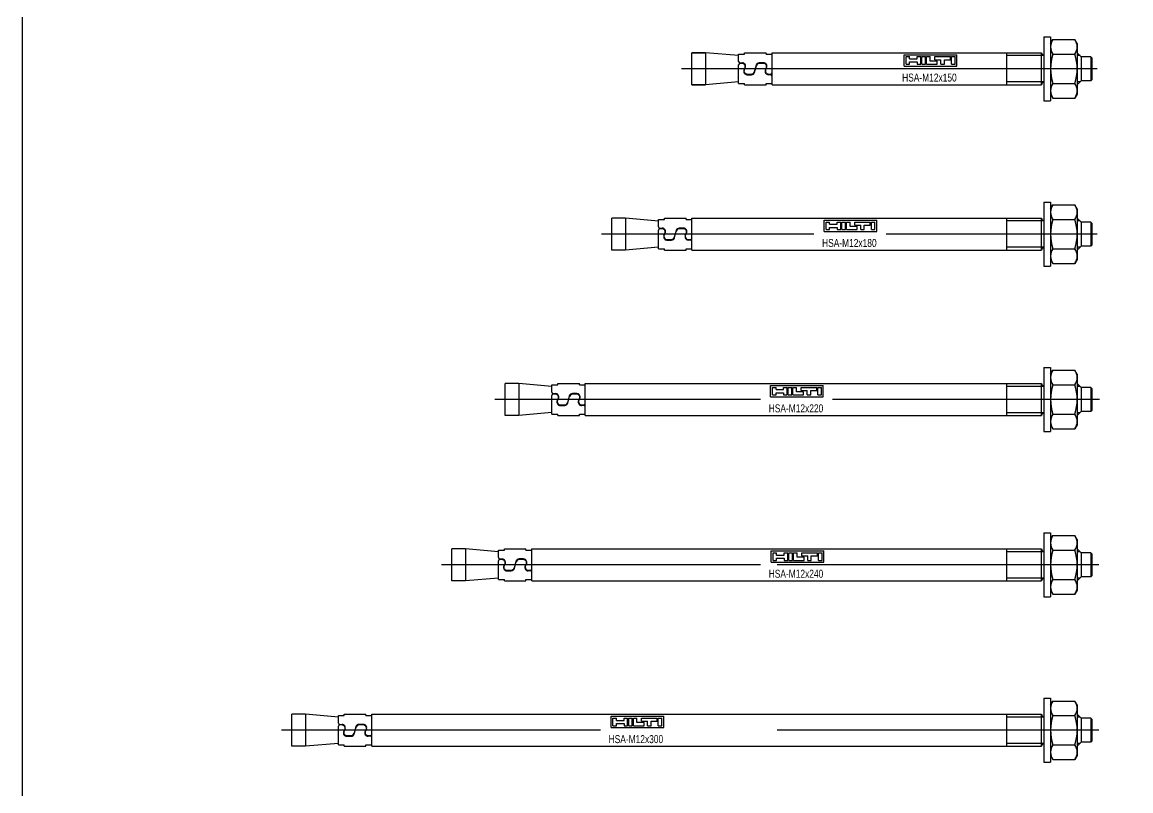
# Model space of a CAD drawing. Header units: millimetres. Extents: x 296 to 4896, y 152 to 3333.
# Drawn here: x 295.8 to 711.3, y 675 to 963.1 of the extents above; entities that cross this region are included whole.
import ezdxf
from ezdxf.enums import TextEntityAlignment as Align

# ---------------------------------------------------------------- set-up
doc = ezdxf.new("R2010")
doc.units = ezdxf.units.MM
doc.linetypes.add('DASHED', pattern=[0.25, 0.15625, -0.09375])
for name, color, linetype in [('1', 1, 'DASHED'), ('2', 3, 'Continuous'), ('3', 4, 'Continuous'), ('951', 1, 'Continuous')]:
    doc.layers.add(name, color=color, linetype=linetype)
doc.styles.get("Standard").update_dxf_attribs({"font": 'arial.ttf'})

# ---------------------------------------------------------------- blocks, each defined once
blk = doc.blocks.new('HSA-M12x150')
at = {"layer": '1'}
for p, q in [((-74.38, 0), (-153.91, 0)), ((1.9, 0), (-77.2, 0))]:
    blk.add_line(p, q, dxfattribs=at)
at = {"layer": '2'}
for p, q in [((-18.11, 12), (-18.11, -12)), ((-18.11, 12), (-15.61, 12)), ((-15.61, 12), (-15.61, -12)), ((-15.61, 9.5), (-14.76, 10.97)), ((-14.76, 10.97), (-6.46, 10.97)), ((-5.61, 9.5), (-6.46, 10.97)), ((-5.61, 9.5), (-5.61, -9.5)), ((-150, -6), (-150, 6)), ((-144.86, 6), (-150, 6)), ((-150, 6), (-144.86, 6)), ((-132.5, 4.92), (-144.86, 6)), ((-144.86, 6), (-144.86, -6)), ((-132.5, 2.72), (-132.5, 5.5)), ((-132.5, 5.5), (-130.3, 5.5)), ((-130.3, 6), (-122.2, 6)), ((-130.3, 5.5), (-130.3, 6)), ((-130.3, 6), (-122.2, 6)), ((-122.2, 5.5), (-122.2, 6)), ((-122.2, 5.5), (-120, 5.5)), ((-120, -6), (-120, 6)), ((-120, 6), (-19, 6)), ((-32, -6), (-32, 6)), ((-19, -6), (-19, 6)), ((-14.76, 5.49), (-6.46, 5.49)), ((-5.61, 6), (-4, 4.39)), ((-0.5, 4.5), (-4, 4.5)), ((-4, -4.39), (-4, 4.39)), ((-0.5, 4.5), (0, 4)), ((-0.5, 4.5), (-0.5, -4.5)), ((-132.5, -5.5), (-132.5, 1.5)), ((-132, 2.22), (-131.1, 2.22)), ((-131.2, 2), (-132, 2)), ((-130.49, -0.52), (-130.11, 0.3)), ((-130.01, 0.52), (-130.39, -0.3)), ((-130, 0.8), (-130, 1.5)), ((-125.96, 1.35), (-126.64, -1.12)), ((-126.54, -1.35), (-125.86, 1.12)), ((-123.1, 2.22), (-124.8, 2.22)), ((-123.2, 2), (-124.7, 2)), ((-122.49, -0.52), (-122.11, 0.3)), ((-122.01, 0.52), (-122.39, -0.3)), ((0, -4), (0, 4)), ((-129.4, -2.23), (-127.7, -2.23)), ((-129.3, -2), (-127.8, -2)), ((-120.5, -2.23), (-121.4, -2.23)), ((-121.3, -2), (-120.5, -2)), ((0, -4), (-0.5, -4.5)), ((-144.86, -6), (-150, -6)), ((-150, -6), (-144.86, -6)), ((-132.5, -4.92), (-144.86, -6)), ((-132.5, -5.5), (-130.3, -5.5)), ((-130.3, -6), (-130.3, -5.5)), ((-130.3, -6), (-122.2, -6)), ((-130.3, -6), (-122.2, -6)), ((-122.2, -6), (-122.2, -5.5)), ((-122.2, -5.5), (-120, -5.5)), ((-120, -6), (-19, -6)), ((-14.76, -5.49), (-6.46, -5.49)), ((-5.61, -6), (-4, -4.39)), ((-0.5, -4.5), (-4, -4.5)), ((-18.11, -12), (-15.61, -12)), ((-15.61, -9.5), (-14.76, -10.97)), ((-14.76, -10.97), (-6.46, -10.97)), ((-5.61, -9.5), (-6.46, -10.97))]:
    blk.add_line(p, q, dxfattribs=at)
for centre, radius, start, end in [((-10.76, 8.23), 4.85, 145.5615, 214.4385), ((-10.46, 8.23), 4.85, 325.5615, 34.4385), ((-18.15, 6), 0.85, 180, 272.6804), ((2.52, 0), 18.13, 162.383, 197.617), ((-23.74, 0), 18.13, 342.383, 17.617), ((-132, 2.72), 0.5, 180, 270), ((-132, 1.5), 0.5, 90, 180), ((-131.2, 0.8), 1.2, 335.1682, 90), ((-131.1, 1.02), 1.2, 335.1682, 90), ((-124.8, 1.02), 1.2, 90, 164.4288), ((-124.7, 0.8), 1.2, 90, 164.4288), ((-123.2, 0.8), 1.2, 335.1682, 90), ((-123.1, 1.02), 1.2, 335.1682, 90), ((-129.4, -1.03), 1.2, 155.1682, 270), ((-129.3, -0.8), 1.2, 155.1682, 270), ((-127.8, -0.8), 1.2, 270, 344.4288), ((-127.7, -1.03), 1.2, 270, 344.4288), ((-121.4, -1.03), 1.2, 155.1682, 270), ((-121.3, -0.8), 1.2, 155.1682, 270), ((-120.5, -1.5), 0.5, 270, 0), ((-120.5, -2.73), 0.5, 0, 90), ((-18.15, -6), 0.85, 87.3196, 180), ((-10.76, -8.23), 4.85, 145.5615, 214.4385), ((-10.46, -8.23), 4.85, 325.5615, 34.4385)]:
    blk.add_arc(centre, radius, start, end, dxfattribs=at)
at = {"layer": '3', "color": 1}
for p, q in [((-70.46, 5.25), (-50.7, 5.25)), ((-70.46, 1), (-70.46, 5.25)), ((-69.75, 4.54), (-68.42, 4.54)), ((-69.75, 1.71), (-69.75, 4.54)), ((-68.42, 3.71), (-68.42, 4.54)), ((-65.58, 3.71), (-65.58, 4.54)), ((-65.58, 4.54), (-64.25, 4.54)), ((-64.25, 1.71), (-64.25, 4.54)), ((-63.83, 1.71), (-63.83, 4.54)), ((-63.83, 4.54), (-62.5, 4.54)), ((-62.5, 1.71), (-62.5, 4.54)), ((-62.08, 1.71), (-62.08, 4.54)), ((-62.08, 4.54), (-60.75, 4.54)), ((-60.75, 2.88), (-60.75, 4.54)), ((-59, 3.38), (-59, 4.54)), ((-59, 4.54), (-53.16, 4.54)), ((-53.16, 3.38), (-53.16, 4.54)), ((-52.75, 1.71), (-52.75, 4.54)), ((-52.75, 4.54), (-51.41, 4.54)), ((-51.41, 1.71), (-51.41, 4.54)), ((-50.7, 1), (-50.7, 5.25)), ((-70.46, 1), (-50.7, 1)), ((-69.75, 1.71), (-68.42, 1.71)), ((-68.42, 3.71), (-65.58, 3.71)), ((-68.42, 2.54), (-65.58, 2.54)), ((-68.42, 1.71), (-68.42, 2.54)), ((-65.58, 2.54), (-65.58, 1.71)), ((-65.58, 1.71), (-64.25, 1.71)), ((-63.83, 1.71), (-62.5, 1.71)), ((-62.08, 1.71), (-58.08, 1.71)), ((-58.08, 2.88), (-60.75, 2.88)), ((-59, 3.38), (-56.75, 3.38)), ((-58.08, 1.71), (-58.08, 2.88)), ((-56.75, 1.71), (-56.75, 3.38)), ((-56.75, 1.71), (-55.41, 1.71)), ((-55.41, 3.38), (-53.16, 3.38)), ((-55.41, 1.71), (-55.41, 3.38)), ((-52.75, 1.71), (-51.41, 1.71))]:
    blk.add_line(p, q, dxfattribs=at)
at = {"layer": '951'}
for p, q in [((-18.11, 4.93), (-32, 4.93)), ((-4.54, 4.93), (-5.61, 4.93)), ((-18.11, -4.93), (-32, -4.93)), ((-4.54, -4.93), (-5.61, -4.93))]:
    blk.add_line(p, q, dxfattribs=at)
at = {"layer": '3', "color": 4, "width": 0.75}
blk.add_text('HSA-M12x150', height=3, dxfattribs=at).set_placement((-61.01, -4.81), align=Align.CENTER)
blk = doc.blocks.new('HSA-M12x180')
at = {"layer": '1'}
for p, q in [((-104.38, 0), (-183.91, 0)), ((1.9, 0), (-77.2, 0))]:
    blk.add_line(p, q, dxfattribs=at)
at = {"layer": '2'}
for p, q in [((-18.11, 12), (-15.61, 12)), ((-18.11, 12), (-18.11, -12)), ((-15.61, 12), (-15.61, -12)), ((-15.61, 9.5), (-14.76, 10.97)), ((-14.76, 10.97), (-6.46, 10.97)), ((-5.61, 9.5), (-6.46, 10.97)), ((-5.61, 9.5), (-5.61, -9.5)), ((-174.86, 6), (-180, 6)), ((-180, -6), (-180, 6)), ((-174.86, 6), (-174.86, -6)), ((-162.5, 4.92), (-174.86, 6)), ((-162.5, 5.5), (-160.3, 5.5)), ((-162.5, 2.72), (-162.5, 5.5)), ((-160.3, 5.5), (-160.3, 6)), ((-160.3, 6), (-152.2, 6)), ((-152.2, 5.5), (-152.2, 6)), ((-152.2, 5.5), (-150, 5.5)), ((-150, 6), (-19, 6)), ((-150, -6), (-150, 6)), ((-32, -6), (-32, 6)), ((-19, -6), (-19, 6)), ((-14.76, 5.49), (-6.46, 5.49)), ((-5.61, 6), (-4, 4.39)), ((-0.5, 4.5), (-4, 4.5)), ((-4, -4.39), (-4, 4.39)), ((-0.5, 4.5), (-0.5, -4.5)), ((-0.5, 4.5), (0, 4)), ((-162.5, -5.5), (-162.5, 1.5)), ((-162, 2.22), (-161.1, 2.22)), ((-161.2, 2), (-162, 2)), ((-160.49, -0.52), (-160.11, 0.3)), ((-160.01, 0.52), (-160.39, -0.3)), ((-160, 0.8), (-160, 1.5)), ((-155.96, 1.35), (-156.64, -1.12)), ((-156.54, -1.35), (-155.86, 1.12)), ((-153.1, 2.22), (-154.8, 2.22)), ((-153.2, 2), (-154.7, 2)), ((-152.49, -0.52), (-152.11, 0.3)), ((-152.01, 0.52), (-152.39, -0.3)), ((0, -4), (0, 4)), ((-159.4, -2.22), (-157.7, -2.22)), ((-159.3, -2), (-157.8, -2)), ((-150.5, -2.22), (-151.4, -2.22)), ((-151.3, -2), (-150.5, -2)), ((0, -4), (-0.5, -4.5)), ((-174.86, -6), (-180, -6)), ((-162.5, -4.92), (-174.86, -6)), ((-162.5, -5.5), (-160.3, -5.5)), ((-160.3, -6), (-160.3, -5.5)), ((-160.3, -6), (-152.2, -6)), ((-152.2, -5.5), (-150, -5.5)), ((-152.2, -6), (-152.2, -5.5)), ((-150, -6), (-19, -6)), ((-14.76, -5.49), (-6.46, -5.49)), ((-5.61, -6), (-4, -4.39)), ((-0.5, -4.5), (-4, -4.5)), ((-18.11, -12), (-15.61, -12)), ((-15.61, -9.5), (-14.76, -10.97)), ((-14.76, -10.97), (-6.46, -10.97)), ((-5.61, -9.5), (-6.46, -10.97))]:
    blk.add_line(p, q, dxfattribs=at)
for centre, radius, start, end in [((-10.76, 8.23), 4.85, 145.5615, 214.4385), ((-10.46, 8.23), 4.85, 325.5615, 34.4385), ((-18.15, 6), 0.85, 180, 272.6804), ((2.52, 0), 18.13, 162.383, 197.617), ((-23.74, 0), 18.13, 342.383, 17.617), ((-162, 2.72), 0.5, 180, 270), ((-162, 1.5), 0.5, 90, 180), ((-161.2, 0.8), 1.2, 335.1682, 90), ((-161.1, 1.03), 1.2, 335.1682, 90), ((-154.8, 1.03), 1.2, 90, 164.4288), ((-154.7, 0.8), 1.2, 90, 164.4288), ((-153.2, 0.8), 1.2, 335.1682, 90), ((-153.1, 1.03), 1.2, 335.1682, 90), ((-159.4, -1.03), 1.2, 155.1682, 270), ((-159.3, -0.8), 1.2, 155.1682, 270), ((-157.8, -0.8), 1.2, 270, 344.4288), ((-157.7, -1.03), 1.2, 270, 344.4288), ((-151.4, -1.03), 1.2, 155.1682, 270), ((-151.3, -0.8), 1.2, 155.1682, 270), ((-150.5, -1.5), 0.5, 270, 0), ((-150.5, -2.72), 0.5, 0, 90), ((-18.15, -6), 0.85, 87.3196, 180), ((-10.76, -8.23), 4.85, 145.5615, 214.4385), ((-10.46, -8.23), 4.85, 325.5615, 34.4385)]:
    blk.add_arc(centre, radius, start, end, dxfattribs=at)
at = {"layer": '3', "color": 1}
for p, q in [((-100.46, 1), (-100.46, 5.25)), ((-100.46, 5.25), (-80.7, 5.25)), ((-99.75, 1.71), (-99.75, 4.54)), ((-99.75, 4.54), (-98.42, 4.54)), ((-98.42, 3.71), (-98.42, 4.54)), ((-95.58, 4.54), (-94.25, 4.54)), ((-95.58, 3.71), (-95.58, 4.54)), ((-94.25, 1.71), (-94.25, 4.54)), ((-93.83, 4.54), (-92.5, 4.54)), ((-93.83, 1.71), (-93.83, 4.54)), ((-92.5, 1.71), (-92.5, 4.54)), ((-92.08, 4.54), (-90.75, 4.54)), ((-92.08, 1.71), (-92.08, 4.54)), ((-90.75, 2.88), (-90.75, 4.54)), ((-89, 4.54), (-83.16, 4.54)), ((-89, 3.38), (-89, 4.54)), ((-83.16, 3.38), (-83.16, 4.54)), ((-82.75, 4.54), (-81.41, 4.54)), ((-82.75, 1.71), (-82.75, 4.54)), ((-81.41, 1.71), (-81.41, 4.54)), ((-80.7, 1), (-80.7, 5.25)), ((-100.46, 1), (-80.7, 1)), ((-99.75, 1.71), (-98.42, 1.71)), ((-98.42, 3.71), (-95.58, 3.71)), ((-98.42, 1.71), (-98.42, 2.54)), ((-98.42, 2.54), (-95.58, 2.54)), ((-95.58, 2.54), (-95.58, 1.71)), ((-95.58, 1.71), (-94.25, 1.71)), ((-93.83, 1.71), (-92.5, 1.71)), ((-92.08, 1.71), (-88.08, 1.71)), ((-88.08, 2.88), (-90.75, 2.88)), ((-89, 3.38), (-86.75, 3.38)), ((-88.08, 1.71), (-88.08, 2.88)), ((-86.75, 1.71), (-86.75, 3.38)), ((-86.75, 1.71), (-85.41, 1.71)), ((-85.41, 1.71), (-85.41, 3.38)), ((-85.41, 3.38), (-83.16, 3.38)), ((-82.75, 1.71), (-81.41, 1.71))]:
    blk.add_line(p, q, dxfattribs=at)
at = {"layer": '951'}
for p, q in [((-18.11, 4.93), (-32, 4.93)), ((-4.54, 4.93), (-5.61, 4.93)), ((-18.11, -4.93), (-32, -4.93)), ((-4.54, -4.93), (-5.61, -4.93))]:
    blk.add_line(p, q, dxfattribs=at)
at = {"layer": '3', "color": 4, "width": 0.75}
blk.add_text('HSA-M12x180', height=3, dxfattribs=at).set_placement((-91.01, -4.81), align=Align.CENTER)
blk = doc.blocks.new('HSA-M12x220')
at = {"layer": '1'}
for p, q in [((-124.28, 0), (-223.91, 0)), ((2.76, 0), (-97.29, 0))]:
    blk.add_line(p, q, dxfattribs=at)
at = {"layer": '2'}
for p, q in [((-18.11, 12), (-15.61, 12)), ((-18.11, 12), (-18.11, -12)), ((-15.61, 12), (-15.61, -12)), ((-15.61, 9.5), (-14.76, 10.97)), ((-14.76, 10.97), (-6.46, 10.97)), ((-5.61, 9.5), (-6.46, 10.97)), ((-5.61, 9.5), (-5.61, -9.5)), ((-214.86, 6), (-220, 6)), ((-220, -6), (-220, 6)), ((-214.86, 6), (-214.86, -6)), ((-202.5, 4.92), (-214.86, 6)), ((-202.5, 5.5), (-200.3, 5.5)), ((-202.5, 2.72), (-202.5, 5.5)), ((-200.3, 5.5), (-200.3, 6)), ((-200.3, 6), (-192.2, 6)), ((-192.2, 5.5), (-192.2, 6)), ((-192.2, 5.5), (-190, 5.5)), ((-190, 6), (-19, 6)), ((-190, -6), (-190, 6)), ((-32, -6), (-32, 6)), ((-19, -6), (-19, 6)), ((-14.76, 5.49), (-6.46, 5.49)), ((-5.61, 6), (-4, 4.39)), ((-0.5, 4.5), (-4, 4.5)), ((-4, -4.39), (-4, 4.39)), ((-0.5, 4.5), (-0.5, -4.5)), ((-0.5, 4.5), (0, 4)), ((-202.5, -5.5), (-202.5, 1.5)), ((-202, 2.22), (-201.1, 2.22)), ((-201.2, 2), (-202, 2)), ((-200.49, -0.52), (-200.11, 0.3)), ((-200.01, 0.52), (-200.39, -0.3)), ((-200, 0.8), (-200, 1.5)), ((-195.96, 1.35), (-196.64, -1.12)), ((-196.54, -1.35), (-195.86, 1.12)), ((-193.1, 2.22), (-194.8, 2.22)), ((-193.2, 2), (-194.7, 2)), ((-192.49, -0.52), (-192.11, 0.3)), ((-192.01, 0.52), (-192.39, -0.3)), ((0, -4), (0, 4)), ((-199.4, -2.22), (-197.7, -2.22)), ((-199.3, -2), (-197.8, -2)), ((-190.5, -2.22), (-191.4, -2.22)), ((-191.3, -2), (-190.5, -2)), ((0, -4), (-0.5, -4.5)), ((-214.86, -6), (-220, -6)), ((-202.5, -4.92), (-214.86, -6)), ((-202.5, -5.5), (-200.3, -5.5)), ((-200.3, -6), (-200.3, -5.5)), ((-200.3, -6), (-192.2, -6)), ((-192.2, -5.5), (-190, -5.5)), ((-192.2, -6), (-192.2, -5.5)), ((-190, -6), (-19, -6)), ((-14.76, -5.49), (-6.46, -5.49)), ((-5.61, -6), (-4, -4.39)), ((-0.5, -4.5), (-4, -4.5)), ((-18.11, -12), (-15.61, -12)), ((-15.61, -9.5), (-14.76, -10.97)), ((-14.76, -10.97), (-6.46, -10.97)), ((-5.61, -9.5), (-6.46, -10.97))]:
    blk.add_line(p, q, dxfattribs=at)
for centre, radius, start, end in [((-10.76, 8.23), 4.85, 145.5615, 214.4385), ((-10.46, 8.23), 4.85, 325.5615, 34.4385), ((-18.15, 6), 0.85, 180, 272.6804), ((2.52, 0), 18.13, 162.383, 197.617), ((-23.74, 0), 18.13, 342.383, 17.617), ((-202, 2.72), 0.5, 180, 270), ((-202, 1.5), 0.5, 90, 180), ((-201.2, 0.8), 1.2, 335.1682, 90), ((-201.1, 1.03), 1.2, 335.1682, 90), ((-194.8, 1.03), 1.2, 90, 164.4288), ((-194.7, 0.8), 1.2, 90, 164.4288), ((-193.2, 0.8), 1.2, 335.1682, 90), ((-193.1, 1.03), 1.2, 335.1682, 90), ((-199.4, -1.03), 1.2, 155.1682, 270), ((-199.3, -0.8), 1.2, 155.1682, 270), ((-197.8, -0.8), 1.2, 270, 344.4288), ((-197.7, -1.03), 1.2, 270, 344.4288), ((-191.4, -1.03), 1.2, 155.1682, 270), ((-191.3, -0.8), 1.2, 155.1682, 270), ((-190.5, -1.5), 0.5, 270, 0), ((-190.5, -2.72), 0.5, 0, 90), ((-18.15, -6), 0.85, 87.3196, 180), ((-10.76, -8.23), 4.85, 145.5615, 214.4385), ((-10.46, -8.23), 4.85, 325.5615, 34.4385)]:
    blk.add_arc(centre, radius, start, end, dxfattribs=at)
at = {"layer": '3', "color": 1}
for p, q in [((-120.54, 5.25), (-100.79, 5.25)), ((-120.54, 1), (-120.54, 5.25)), ((-119.83, 4.54), (-118.5, 4.54)), ((-119.83, 1.71), (-119.83, 4.54)), ((-118.5, 3.71), (-118.5, 4.54)), ((-115.67, 3.71), (-115.67, 4.54)), ((-115.67, 4.54), (-114.33, 4.54)), ((-114.33, 1.71), (-114.33, 4.54)), ((-113.92, 1.71), (-113.92, 4.54)), ((-113.92, 4.54), (-112.58, 4.54)), ((-112.58, 1.71), (-112.58, 4.54)), ((-112.17, 1.71), (-112.17, 4.54)), ((-112.17, 4.54), (-110.83, 4.54)), ((-110.83, 2.88), (-110.83, 4.54)), ((-109.08, 3.38), (-109.08, 4.54)), ((-109.08, 4.54), (-103.25, 4.54)), ((-103.25, 3.38), (-103.25, 4.54)), ((-102.83, 1.71), (-102.83, 4.54)), ((-102.83, 4.54), (-101.5, 4.54)), ((-101.5, 1.71), (-101.5, 4.54)), ((-100.79, 1), (-100.79, 5.25)), ((-120.54, 1), (-100.79, 1)), ((-119.83, 1.71), (-118.5, 1.71)), ((-118.5, 3.71), (-115.67, 3.71)), ((-118.5, 2.54), (-115.67, 2.54)), ((-118.5, 1.71), (-118.5, 2.54)), ((-115.67, 2.54), (-115.67, 1.71)), ((-115.67, 1.71), (-114.33, 1.71)), ((-113.92, 1.71), (-112.58, 1.71)), ((-112.17, 1.71), (-108.16, 1.71)), ((-108.16, 2.88), (-110.83, 2.88)), ((-109.08, 3.38), (-106.83, 3.38)), ((-108.16, 1.71), (-108.16, 2.88)), ((-106.83, 1.71), (-106.83, 3.38)), ((-106.83, 1.71), (-105.5, 1.71)), ((-105.5, 3.38), (-103.25, 3.38)), ((-105.5, 1.71), (-105.5, 3.38)), ((-102.83, 1.71), (-101.5, 1.71))]:
    blk.add_line(p, q, dxfattribs=at)
at = {"layer": '951'}
for p, q in [((-18.11, 4.93), (-32, 4.93)), ((-4.54, 4.93), (-5.61, 4.93)), ((-18.11, -4.93), (-32, -4.93)), ((-4.54, -4.93), (-5.61, -4.93))]:
    blk.add_line(p, q, dxfattribs=at)
at = {"layer": '3', "color": 4, "width": 0.75}
blk.add_text('HSA-M12x220', height=3, dxfattribs=at).set_placement((-111.01, -4.81), align=Align.CENTER)
blk = doc.blocks.new('HSA-M12x240')
at = {"layer": '1'}
for p, q in [((-124.25, 0), (-243.91, 0)), ((2.46, 0), (-118.06, 0))]:
    blk.add_line(p, q, dxfattribs=at)
at = {"layer": '2'}
for p, q in [((-18.11, 12), (-15.61, 12)), ((-18.11, 12), (-18.11, -12)), ((-15.61, 12), (-15.61, -12)), ((-15.61, 9.5), (-14.76, 10.97)), ((-14.76, 10.97), (-6.46, 10.97)), ((-5.61, 9.5), (-6.46, 10.97)), ((-5.61, 9.5), (-5.61, -9.5)), ((-234.86, 6), (-240, 6)), ((-240, -6), (-240, 6)), ((-234.86, 6), (-234.86, -6)), ((-222.5, 4.92), (-234.86, 6)), ((-222.5, 5.5), (-220.3, 5.5)), ((-222.5, 2.73), (-222.5, 5.5)), ((-220.3, 5.5), (-220.3, 6)), ((-220.3, 6), (-212.2, 6)), ((-220.3, 6), (-212.2, 6)), ((-212.2, 5.5), (-212.2, 6)), ((-212.2, 5.5), (-210, 5.5)), ((-210, -6), (-210, 6)), ((-210, 6), (-19, 6)), ((-32, -6), (-32, 6)), ((-19, -6), (-19, 6)), ((-14.76, 5.49), (-6.46, 5.49)), ((-5.61, 6), (-4, 4.39)), ((-0.5, 4.5), (-4, 4.5)), ((-4, -4.39), (-4, 4.39)), ((-0.5, 4.5), (-0.5, -4.5)), ((-0.5, 4.5), (0, 4)), ((-222.5, -5.5), (-222.5, 1.5)), ((-222, 2.23), (-221.1, 2.23)), ((-221.2, 2), (-222, 2)), ((-220.49, -0.52), (-220.11, 0.3)), ((-220.01, 0.52), (-220.39, -0.3)), ((-220, 0.8), (-220, 1.5)), ((-215.96, 1.35), (-216.64, -1.12)), ((-216.54, -1.35), (-215.86, 1.12)), ((-213.1, 2.23), (-214.8, 2.23)), ((-213.2, 2), (-214.7, 2)), ((-212.49, -0.52), (-212.11, 0.3)), ((-212.01, 0.52), (-212.39, -0.3)), ((0, -4), (0, 4)), ((-219.4, -2.22), (-217.7, -2.22)), ((-219.3, -2), (-217.8, -2)), ((-210.5, -2.22), (-211.4, -2.22)), ((-211.3, -2), (-210.5, -2)), ((0, -4), (-0.5, -4.5)), ((-234.86, -6), (-240, -6)), ((-222.5, -4.92), (-234.86, -6)), ((-222.5, -5.5), (-220.3, -5.5)), ((-220.3, -6), (-220.3, -5.5)), ((-220.3, -6), (-212.2, -6)), ((-220.3, -6), (-212.2, -6)), ((-212.2, -5.5), (-210, -5.5)), ((-212.2, -6), (-212.2, -5.5)), ((-210, -6), (-19, -6)), ((-14.76, -5.49), (-6.46, -5.49)), ((-5.61, -6), (-4, -4.39)), ((-0.5, -4.5), (-4, -4.5)), ((-18.11, -12), (-15.61, -12)), ((-15.61, -9.5), (-14.76, -10.97)), ((-14.76, -10.97), (-6.46, -10.97)), ((-5.61, -9.5), (-6.46, -10.97))]:
    blk.add_line(p, q, dxfattribs=at)
for centre, radius, start, end in [((-10.76, 8.23), 4.85, 145.5615, 214.4385), ((-10.46, 8.23), 4.85, 325.5615, 34.4385), ((-18.15, 6), 0.85, 180, 272.6804), ((2.52, 0), 18.13, 162.383, 197.617), ((-23.74, 0), 18.13, 342.383, 17.617), ((-222, 2.73), 0.5, 180, 270), ((-222, 1.5), 0.5, 90, 180), ((-221.2, 0.8), 1.2, 335.1682, 90), ((-221.1, 1.03), 1.2, 335.1682, 90), ((-214.8, 1.03), 1.2, 90, 164.4288), ((-214.7, 0.8), 1.2, 90, 164.4288), ((-213.2, 0.8), 1.2, 335.1682, 90), ((-213.1, 1.03), 1.2, 335.1682, 90), ((-219.4, -1.02), 1.2, 155.1682, 270), ((-219.3, -0.8), 1.2, 155.1682, 270), ((-217.8, -0.8), 1.2, 270, 344.4288), ((-217.7, -1.02), 1.2, 270, 344.4288), ((-211.4, -1.02), 1.2, 155.1682, 270), ((-211.3, -0.8), 1.2, 155.1682, 270), ((-210.5, -1.5), 0.5, 270, 0), ((-210.5, -2.72), 0.5, 0, 90), ((-18.15, -6), 0.85, 87.3196, 180), ((-10.76, -8.23), 4.85, 145.5615, 214.4385), ((-10.46, -8.23), 4.85, 325.5615, 34.4385)]:
    blk.add_arc(centre, radius, start, end, dxfattribs=at)
at = {"layer": '3', "color": 1}
for p, q in [((-120.31, 5.25), (-100.56, 5.25)), ((-120.31, 1), (-120.31, 5.25)), ((-119.6, 4.54), (-118.27, 4.54)), ((-119.6, 1.71), (-119.6, 4.54)), ((-118.27, 3.71), (-118.27, 4.54)), ((-115.43, 3.71), (-115.43, 4.54)), ((-115.43, 4.54), (-114.1, 4.54)), ((-114.1, 1.71), (-114.1, 4.54)), ((-113.68, 1.71), (-113.68, 4.54)), ((-113.68, 4.54), (-112.35, 4.54)), ((-112.35, 1.71), (-112.35, 4.54)), ((-111.93, 1.71), (-111.93, 4.54)), ((-111.93, 4.54), (-110.6, 4.54)), ((-110.6, 2.88), (-110.6, 4.54)), ((-108.85, 3.38), (-108.85, 4.54)), ((-108.85, 4.54), (-103.01, 4.54)), ((-103.01, 3.38), (-103.01, 4.54)), ((-102.6, 1.71), (-102.6, 4.54)), ((-102.6, 4.54), (-101.26, 4.54)), ((-101.26, 1.71), (-101.26, 4.54)), ((-100.56, 1), (-100.56, 5.25)), ((-120.31, 1), (-100.56, 1)), ((-119.6, 1.71), (-118.27, 1.71)), ((-118.27, 3.71), (-115.43, 3.71)), ((-118.27, 2.54), (-115.43, 2.54)), ((-118.27, 1.71), (-118.27, 2.54)), ((-115.43, 2.54), (-115.43, 1.71)), ((-115.43, 1.71), (-114.1, 1.71)), ((-113.68, 1.71), (-112.35, 1.71)), ((-111.93, 1.71), (-107.93, 1.71)), ((-107.93, 2.88), (-110.6, 2.88)), ((-108.85, 3.38), (-106.6, 3.38)), ((-107.93, 1.71), (-107.93, 2.88)), ((-106.6, 1.71), (-106.6, 3.38)), ((-106.6, 1.71), (-105.26, 1.71)), ((-105.26, 3.38), (-103.01, 3.38)), ((-105.26, 1.71), (-105.26, 3.38)), ((-102.6, 1.71), (-101.26, 1.71))]:
    blk.add_line(p, q, dxfattribs=at)
at = {"layer": '951'}
for p, q in [((-18.11, 4.93), (-32, 4.93)), ((-4.54, 4.93), (-5.61, 4.93)), ((-18.11, -4.93), (-32, -4.93)), ((-4.54, -4.93), (-5.61, -4.93))]:
    blk.add_line(p, q, dxfattribs=at)
at = {"layer": '3', "color": 4, "width": 0.75}
blk.add_text('HSA-M12x240', height=3, dxfattribs=at).set_placement((-111.01, -4.81), align=Align.CENTER)
blk = doc.blocks.new('HSA-M12x300')
at = {"layer": '1'}
for p, q in [((-184.25, 0), (-303.91, 0)), ((2.46, 0), (-118.06, 0))]:
    blk.add_line(p, q, dxfattribs=at)
at = {"layer": '2'}
for p, q in [((-18.11, 12), (-18.11, -12)), ((-18.11, 12), (-15.61, 12)), ((-15.61, 12), (-15.61, -12)), ((-15.61, 9.5), (-14.76, 10.97)), ((-14.76, 10.97), (-6.46, 10.97)), ((-5.61, 9.5), (-6.46, 10.97)), ((-5.61, 9.5), (-5.61, -9.5)), ((-300, -6), (-300, 6)), ((-294.86, 6), (-300, 6)), ((-282.5, 4.92), (-294.86, 6)), ((-294.86, 6), (-294.86, -6)), ((-282.5, 2.73), (-282.5, 5.5)), ((-282.5, 5.5), (-280.3, 5.5)), ((-280.3, 6), (-272.2, 6)), ((-280.3, 5.5), (-280.3, 6)), ((-272.2, 5.5), (-272.2, 6)), ((-272.2, 5.5), (-270, 5.5)), ((-270, -6), (-270, 6)), ((-270, 6), (-19, 6)), ((-32, -6), (-32, 6)), ((-19, -6), (-19, 6)), ((-14.76, 5.49), (-6.46, 5.49)), ((-5.61, 6), (-4, 4.39)), ((-0.5, 4.5), (-4, 4.5)), ((-4, -4.39), (-4, 4.39)), ((-0.5, 4.5), (0, 4)), ((-0.5, 4.5), (-0.5, -4.5)), ((-282.5, -5.5), (-282.5, 1.5)), ((-282, 2.23), (-281.1, 2.23)), ((-281.2, 2), (-282, 2)), ((-280.49, -0.52), (-280.11, 0.3)), ((-280.01, 0.52), (-280.39, -0.3)), ((-280, 0.8), (-280, 1.5)), ((-275.96, 1.35), (-276.64, -1.12)), ((-276.54, -1.35), (-275.86, 1.12)), ((-273.1, 2.23), (-274.8, 2.23)), ((-273.2, 2), (-274.7, 2)), ((-272.49, -0.52), (-272.11, 0.3)), ((-272.01, 0.52), (-272.39, -0.3)), ((0, -4), (0, 4)), ((-279.4, -2.22), (-277.7, -2.22)), ((-279.3, -2), (-277.8, -2)), ((-270.5, -2.22), (-271.4, -2.22)), ((-271.3, -2), (-270.5, -2)), ((0, -4), (-0.5, -4.5)), ((-294.86, -6), (-300, -6)), ((-282.5, -4.92), (-294.86, -6)), ((-282.5, -5.5), (-280.3, -5.5)), ((-280.3, -6), (-280.3, -5.5)), ((-280.3, -6), (-272.2, -6)), ((-272.2, -6), (-272.2, -5.5)), ((-272.2, -5.5), (-270, -5.5)), ((-270, -6), (-19, -6)), ((-14.76, -5.49), (-6.46, -5.49)), ((-5.61, -6), (-4, -4.39)), ((-0.5, -4.5), (-4, -4.5)), ((-18.11, -12), (-15.61, -12)), ((-15.61, -9.5), (-14.76, -10.97)), ((-14.76, -10.97), (-6.46, -10.97)), ((-5.61, -9.5), (-6.46, -10.97))]:
    blk.add_line(p, q, dxfattribs=at)
for centre, radius, start, end in [((-10.76, 8.23), 4.85, 145.5615, 214.4385), ((-10.46, 8.23), 4.85, 325.5615, 34.4385), ((-18.15, 6), 0.85, 180, 272.6804), ((2.52, 0), 18.13, 162.383, 197.617), ((-23.74, 0), 18.13, 342.383, 17.617), ((-282, 2.73), 0.5, 180, 270), ((-282, 1.5), 0.5, 90, 180), ((-281.2, 0.8), 1.2, 335.1682, 90), ((-281.1, 1.03), 1.2, 335.1682, 90), ((-274.8, 1.03), 1.2, 90, 164.4288), ((-274.7, 0.8), 1.2, 90, 164.4288), ((-273.2, 0.8), 1.2, 335.1682, 90), ((-273.1, 1.03), 1.2, 335.1682, 90), ((-279.4, -1.02), 1.2, 155.1682, 270), ((-279.3, -0.8), 1.2, 155.1682, 270), ((-277.8, -0.8), 1.2, 270, 344.4288), ((-277.7, -1.02), 1.2, 270, 344.4288), ((-271.4, -1.02), 1.2, 155.1682, 270), ((-271.3, -0.8), 1.2, 155.1682, 270), ((-270.5, -1.5), 0.5, 270, 0), ((-270.5, -2.72), 0.5, 0, 90), ((-18.15, -6), 0.85, 87.3196, 180), ((-10.76, -8.23), 4.85, 145.5615, 214.4385), ((-10.46, -8.23), 4.85, 325.5615, 34.4385)]:
    blk.add_arc(centre, radius, start, end, dxfattribs=at)
at = {"layer": '3', "color": 1}
for p, q in [((-180.31, 1), (-180.31, 5.25)), ((-180.31, 5.25), (-160.56, 5.25)), ((-179.6, 1.71), (-179.6, 4.54)), ((-179.6, 4.54), (-178.27, 4.54)), ((-178.27, 3.71), (-178.27, 4.54)), ((-175.43, 4.54), (-174.1, 4.54)), ((-175.43, 3.71), (-175.43, 4.54)), ((-174.1, 1.71), (-174.1, 4.54)), ((-173.68, 4.54), (-172.35, 4.54)), ((-173.68, 1.71), (-173.68, 4.54)), ((-172.35, 1.71), (-172.35, 4.54)), ((-171.93, 4.54), (-170.6, 4.54)), ((-171.93, 1.71), (-171.93, 4.54)), ((-170.6, 2.88), (-170.6, 4.54)), ((-168.85, 4.54), (-163.01, 4.54)), ((-168.85, 3.38), (-168.85, 4.54)), ((-163.01, 3.38), (-163.01, 4.54)), ((-162.6, 4.54), (-161.26, 4.54)), ((-162.6, 1.71), (-162.6, 4.54)), ((-161.26, 1.71), (-161.26, 4.54)), ((-160.56, 1), (-160.56, 5.25)), ((-180.31, 1), (-160.56, 1)), ((-179.6, 1.71), (-178.27, 1.71)), ((-178.27, 3.71), (-175.43, 3.71)), ((-178.27, 1.71), (-178.27, 2.54)), ((-178.27, 2.54), (-175.43, 2.54)), ((-175.43, 2.54), (-175.43, 1.71)), ((-175.43, 1.71), (-174.1, 1.71)), ((-173.68, 1.71), (-172.35, 1.71)), ((-171.93, 1.71), (-167.93, 1.71)), ((-167.93, 2.88), (-170.6, 2.88)), ((-168.85, 3.38), (-166.6, 3.38)), ((-167.93, 1.71), (-167.93, 2.88)), ((-166.6, 1.71), (-166.6, 3.38)), ((-166.6, 1.71), (-165.26, 1.71)), ((-165.26, 1.71), (-165.26, 3.38)), ((-165.26, 3.38), (-163.01, 3.38)), ((-162.6, 1.71), (-161.26, 1.71))]:
    blk.add_line(p, q, dxfattribs=at)
at = {"layer": '951'}
for p, q in [((-18.11, 4.93), (-32, 4.93)), ((-4.54, 4.93), (-5.61, 4.93)), ((-18.11, -4.93), (-32, -4.93)), ((-4.54, -4.93), (-5.61, -4.93))]:
    blk.add_line(p, q, dxfattribs=at)
at = {"layer": '3', "color": 4, "width": 0.75}
blk.add_text('HSA-M12x300', height=3, dxfattribs=at).set_placement((-171.01, -4.81), align=Align.CENTER)

msp = doc.modelspace()

# ---------------------------------------------------------------- linework, layer by layer
at = {"color": 18, "true_color": 0x000000}
msp.add_lwpolyline([(295.77, 151.55), (795.77, 151.55), (795.77, 2001.55), (295.77, 2001.55)], close=True, dxfattribs=at)

# ---------------------------------------------------------------- block references
for name, p in [('HSA-M12x150', (696.78, 945.67)), ('HSA-M12x180', (696.78, 883.67)), ('HSA-M12x220', (696.78, 821.67)), ('HSA-M12x240', (696.78, 759.67)), ('HSA-M12x300', (696.78, 697.67))]:
    msp.add_blockref(name, p)

doc.saveas('drawing.dxf')
